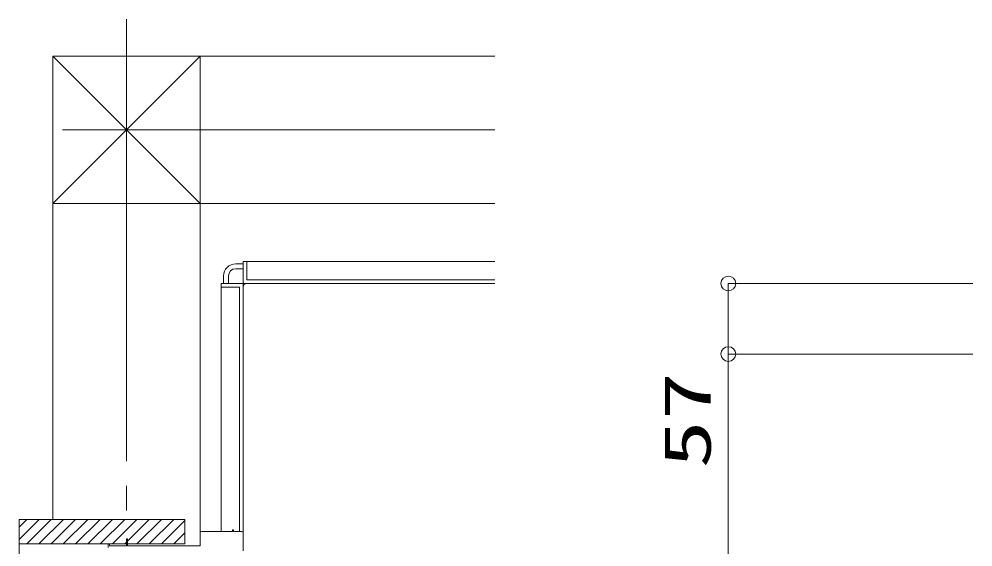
# Model space of a CAD drawing. Units: millimetres on the paper. Extents: x -305 to 305, y -152 to 152.
# Drawn here: x -221.31 to -182.47, y 54.35 to 75.83 of the extents above; entities that cross this region are included whole.
import ezdxf
from ezdxf.enums import TextEntityAlignment as Align

# ---------------------------------------------------------------- set-up
doc = ezdxf.new("R2010")
doc.units = ezdxf.units.MM
doc.linetypes.add('LONG_CHAIN', pattern=[21, 18, -1, 1, -1])
doc.layers.add('0-0_0', color=7, linetype='Continuous', lineweight=9)
doc.layers.add('0-1_VIEW0001', color=7, linetype='Continuous', lineweight=9)
doc.styles.add('ＭＳ ゴシック', font='')
doc.styles.get('ＭＳ ゴシック').set_extended_font_data('MS Gothic')

# ---------------------------------------------------------------- blocks, each defined once
blk = doc.blocks.new('_ORIGIN')
at = {"layer": '0-0_0'}
blk.add_line((0, 0), (-1, 0), dxfattribs=at)
blk.add_circle((0, 0), 0.5, dxfattribs=at)

msp = doc.modelspace()

# ---------------------------------------------------------------- linework, layer by layer
at = {"layer": '0-1_VIEW0001', "linetype": 'LONG_CHAIN'}
for p, q in [((-216.935, 75.835), (-216.935, 55.466)), ((-201.935, 71.323), (-219.543, 71.323))]:
    msp.add_line(p, q, dxfattribs=at)
at = {"layer": '0-1_VIEW0001'}
for p, q in [((-213.935, 74.324), (-219.935, 68.323)), ((-219.935, 74.323), (-219.935, 55.466)), ((-213.935, 68.323), (-219.934, 74.323)), ((-201.935, 74.323), (-219.934, 74.323)), ((-213.935, 74.324), (-213.935, 54.922)), ((-201.935, 68.323), (-219.935, 68.323)), ((-212.485, 65.872), (-212.185, 65.872)), ((-212.485, 65.672), (-212.185, 65.672)), ((-212.185, 65.972), (-201.935, 65.972)), ((-212.185, 65.097), (-212.185, 65.972)), ((-212.035, 65.222), (-212.035, 65.972)), ((-212.985, 65.372), (-212.985, 65.072)), ((-212.785, 65.372), (-212.785, 65.072)), ((-213.085, 65.072), (-213.085, 54.972)), ((-212.21, 65.072), (-213.085, 65.072)), ((-212.335, 64.922), (-213.085, 64.922)), ((-212.335, 64.922), (-212.335, 54.972)), ((-212.185, 65.047), (-212.185, 54.186)), ((-212.185, 54.186), (-212.185, 64.922)), ((-212.16, 65.072), (-201.935, 65.072)), ((-201.935, 65.072), (-212.036, 65.072)), ((-212.035, 65.222), (-201.935, 65.222)), ((-182.473, 65.071), (-192.433, 65.071)), ((-192.433, 62.797), (-192.433, 64.471)), ((-182.473, 62.197), (-192.433, 62.197)), ((-182.473, 62.197), (-192.433, 62.197)), ((-192.433, 62.197), (-192.433, 57.358)), ((-192.433, -13.628), (-192.433, 61.597)), ((-221.31, 55.371), (-221.31, 55.371)), ((-221.31, 55.171), (-221.31, 55.171)), ((-221.21, 55.246), (-221.21, 55.246)), ((-221.01, 55.446), (-221.01, 55.446)), ((-220.81, 55.151), (-220.81, 55.151)), ((-220.61, 55.351), (-220.61, 55.351)), ((-220.3, 55.166), (-220.3, 55.166)), ((-220.1, 55.366), (-220.1, 55.366)), ((-219.805, 55.166), (-219.805, 55.166)), ((-219.605, 55.366), (-219.605, 55.366)), ((-219.31, 55.166), (-219.31, 55.166)), ((-219.11, 55.366), (-219.11, 55.366)), ((-218.81, 55.166), (-218.81, 55.166)), ((-218.61, 55.366), (-218.61, 55.366)), ((-218.31, 55.166), (-218.31, 55.166)), ((-218.11, 55.366), (-218.11, 55.366)), ((-217.81, 55.166), (-217.81, 55.166)), ((-217.61, 55.366), (-217.61, 55.366)), ((-217.31, 55.166), (-217.31, 55.166)), ((-217.11, 55.366), (-217.11, 55.366)), ((-216.81, 55.166), (-216.81, 55.166)), ((-216.61, 55.366), (-216.61, 55.366)), ((-216.31, 55.166), (-216.31, 55.166)), ((-216.11, 55.366), (-216.11, 55.366)), ((-215.81, 55.166), (-215.81, 55.166)), ((-215.61, 55.366), (-215.61, 55.366)), ((-215.31, 55.166), (-215.31, 55.166)), ((-215.11, 55.366), (-215.11, 55.366)), ((-214.81, 55.166), (-214.81, 55.166)), ((-214.61, 55.366), (-214.61, 55.366)), ((-214.56, 55.367), (-214.56, 55.367)), ((-214.56, 55.167), (-214.56, 55.167)), ((-221.31, 54.971), (-221.31, 54.971)), ((-221.31, 54.771), (-221.31, 54.771)), ((-221.01, 54.951), (-221.01, 54.951)), ((-220.7, 54.766), (-220.7, 54.766)), ((-220.5, 54.966), (-220.5, 54.966)), ((-220.205, 54.766), (-220.205, 54.766)), ((-220.005, 54.966), (-220.005, 54.966)), ((-219.71, 54.766), (-219.71, 54.766)), ((-219.51, 54.966), (-219.51, 54.966)), ((-219.21, 54.766), (-219.21, 54.766)), ((-219.01, 54.966), (-219.01, 54.966)), ((-218.71, 54.766), (-218.71, 54.766)), ((-218.51, 54.966), (-218.51, 54.966)), ((-218.21, 54.766), (-218.21, 54.766)), ((-218.01, 54.966), (-218.01, 54.966)), ((-217.71, 54.766), (-217.71, 54.766)), ((-217.51, 54.966), (-217.51, 54.966)), ((-217.21, 54.766), (-217.21, 54.766)), ((-217.01, 54.966), (-217.01, 54.966)), ((-216.71, 54.766), (-216.71, 54.766)), ((-216.51, 54.966), (-216.51, 54.966)), ((-216.21, 54.766), (-216.21, 54.766)), ((-216.01, 54.966), (-216.01, 54.966)), ((-215.71, 54.766), (-215.71, 54.766)), ((-215.51, 54.966), (-215.51, 54.966)), ((-215.21, 54.766), (-215.21, 54.766)), ((-215.01, 54.966), (-215.01, 54.966)), ((-214.71, 54.766), (-214.71, 54.766)), ((-214.56, 54.967), (-214.56, 54.967)), ((-214.56, 54.767), (-214.56, 54.767)), ((-213.935, 54.892), (-213.935, 54.892)), ((-212.185, 54.886), (-212.185, 54.886)), ((-221.31, 54.571), (-221.31, 54.571)), ((-221.21, 54.751), (-221.21, 54.751)), ((-220.9, 54.566), (-220.9, 54.566)), ((-220.405, 54.566), (-220.405, 54.566)), ((-219.91, 54.566), (-219.91, 54.566)), ((-219.41, 54.566), (-219.41, 54.566)), ((-218.91, 54.566), (-218.91, 54.566)), ((-218.41, 54.566), (-218.41, 54.566)), ((-217.91, 54.566), (-217.91, 54.566)), ((-217.685, 54.422), (-217.685, 54.422)), ((-217.41, 54.566), (-217.41, 54.566)), ((-216.935, 54.492), (-216.935, 54.492)), ((-216.91, 54.566), (-216.91, 54.566)), ((-216.895, 54.492), (-216.895, 54.492)), ((-216.41, 54.566), (-216.41, 54.566)), ((-215.91, 54.566), (-215.91, 54.566)), ((-215.41, 54.566), (-215.41, 54.566)), ((-214.91, 54.566), (-214.91, 54.566)), ((-214.56, 54.567), (-214.56, 54.567)), ((-213.935, 54.692), (-213.935, 54.692)), ((-213.935, 54.492), (-213.935, 54.492)), ((-212.185, 54.686), (-212.185, 54.686)), ((-212.185, 54.486), (-212.185, 54.486)), ((-221.31, 54.371), (-221.31, 54.371))]:
    msp.add_line(p, q, dxfattribs=at)
for points in [[(-220.495, 55.466), (-221.31, 54.651), (-221.31, 54.651), (-220.495, 55.466)], [(-214.56, 55.466), (-221.31, 55.466), (-221.31, 55.466), (-214.56, 55.466)], [(-220.99, 55.466), (-221.31, 55.146), (-221.31, 55.146), (-220.99, 55.466)], [(-221.31, -15.329), (-221.31, 55.465), (-221.31, 55.465), (-221.31, -15.329)], [(-220, 55.466), (-221, 54.466), (-221, 54.466), (-220, 55.466)], [(-219.505, 55.466), (-220.505, 54.466), (-220.505, 54.466), (-219.505, 55.466)], [(-219.01, 55.466), (-220.01, 54.466), (-220.01, 54.466), (-219.01, 55.466)], [(-218.51, 55.466), (-219.51, 54.466), (-219.51, 54.466), (-218.51, 55.466)], [(-218.01, 55.466), (-219.01, 54.466), (-219.01, 54.466), (-218.01, 55.466)], [(-217.51, 55.466), (-218.51, 54.466), (-218.51, 54.466), (-217.51, 55.466)], [(-217.01, 55.466), (-218.01, 54.466), (-218.01, 54.466), (-217.01, 55.466)], [(-216.51, 55.466), (-217.51, 54.466), (-217.51, 54.466), (-216.51, 55.466)], [(-216.01, 55.466), (-217.01, 54.466), (-217.01, 54.466), (-216.01, 55.466)], [(-215.51, 55.466), (-216.51, 54.466), (-216.51, 54.466), (-215.51, 55.466)], [(-215.01, 55.466), (-216.01, 54.466), (-216.01, 54.466), (-215.01, 55.466)], [(-214.56, 55.416), (-215.51, 54.466), (-215.51, 54.466), (-214.56, 55.416)], [(-214.56, 55.466), (-214.56, 54.467), (-214.56, 54.467), (-214.56, 55.466)], [(-214.56, 54.916), (-215.01, 54.466), (-215.01, 54.466), (-214.56, 54.916)], [(-213.921, 54.957), (-213.935, 54.922), (-213.935, 54.922), (-213.92, 54.957)], [(-213.935, 54.922), (-213.935, 54.392), (-213.935, 54.392), (-213.935, 54.922)], [(-213.885, 54.972), (-213.921, 54.957), (-213.92, 54.957), (-213.885, 54.972)], [(-212.625, 54.972), (-213.885, 54.972), (-213.885, 54.972), (-212.625, 54.972)], [(-212.585, 55.047), (-212.625, 55.047), (-212.625, 55.047), (-212.585, 55.047)], [(-212.625, 55.047), (-212.625, 54.972), (-212.625, 54.972), (-212.625, 55.047)], [(-212.585, 54.972), (-212.585, 55.047), (-212.585, 55.047), (-212.585, 54.972)], [(-212.235, 54.972), (-212.585, 54.972), (-212.585, 54.972), (-212.235, 54.972)], [(-212.2, 54.957), (-212.235, 54.972), (-212.235, 54.972), (-212.2, 54.957)], [(-212.185, 54.922), (-212.2, 54.957), (-212.2, 54.957), (-212.185, 54.922)], [(-212.185, 54.186), (-212.185, 54.922), (-212.185, 54.922), (-212.185, 54.186)], [(-214.56, 54.466), (-221.31, 54.466), (-221.31, 54.466), (-214.56, 54.466)], [(-217.685, 54.472), (-217.685, 54.322), (-217.685, 54.322), (-217.685, 54.472)], [(-217.635, 54.472), (-217.685, 54.472), (-217.685, 54.472), (-217.635, 54.472)], [(-217.635, 54.392), (-217.635, 54.472), (-217.635, 54.472), (-217.635, 54.392)], [(-216.935, 54.392), (-217.635, 54.392), (-217.635, 54.392), (-216.935, 54.392)], [(-216.935, 54.672), (-216.935, 54.392), (-216.935, 54.392), (-216.935, 54.672)], [(-216.895, 54.672), (-216.935, 54.672), (-216.935, 54.672), (-216.895, 54.672)], [(-216.895, 54.392), (-216.895, 54.672), (-216.895, 54.672), (-216.895, 54.392)], [(-213.935, 54.392), (-216.895, 54.392), (-216.895, 54.392), (-213.935, 54.392)]]:
    msp.add_lwpolyline(points, close=True, dxfattribs=at)
for centre, radius, start, end in [((-212.485, 65.372), 0.5, 90, 180), ((-212.485, 65.372), 0.3, 90, 180), ((-212.21, 65.047), 0.025, 0, 90), ((-212.16, 65.097), 0.025, 180, 270), ((-212.035, 64.922), 0.15, 90, 180)]:
    msp.add_arc(centre, radius, start, end, dxfattribs=at)

# ---------------------------------------------------------------- block references
at = {"layer": '0-1_VIEW0001', "xscale": 0.6, "yscale": 0.6}
for p, rotation in [((-192.433, 65.071), 90), ((-192.433, 62.197), 270), ((-192.433, 62.197), 90)]:
    msp.add_blockref('_ORIGIN', p, dxfattribs=dict(at, rotation=rotation))

# ---------------------------------------------------------------- texts
at = {"layer": '0-1_VIEW0001', "style": 'ＭＳ ゴシック', "width": 1.5}
msp.add_text('57', height=1.921, rotation=90, dxfattribs=at).set_placement((-192.572, 57.542), align=Align.BOTTOM_LEFT)

doc.saveas('drawing.dxf')
